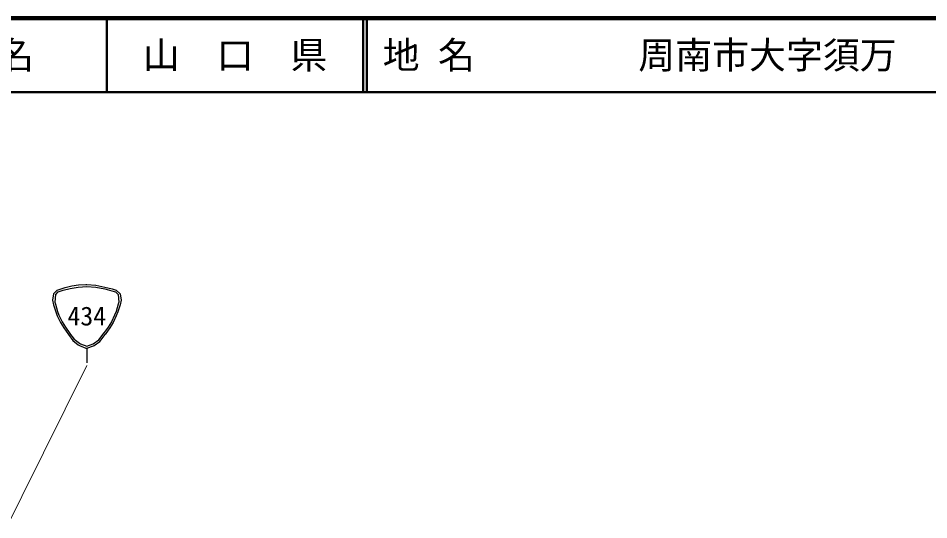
# Model space of a CAD drawing. Units: millimetres, scale not verified. Extents: x 40000 to 680000, y 20000 to 380000.
# Drawn here: x 320985 to 444391, y 312048 to 380000 of the extents above; entities that cross this region are included whole.
import ezdxf
from ezdxf.enums import TextEntityAlignment as Align

# ---------------------------------------------------------------- set-up
doc = ezdxf.new("R2010")
doc.units = ezdxf.units.MM
doc.header["$LTSCALE"] = 1000
for name, color, linetype, lineweight in [('M-STR-HTXT', 7, 'Continuous', 13), ('M-STR-STRC', 7, 'Continuous', 25), ('M-TTL', 2, 'Continuous', 140), ('M-TTL-LINE', 7, 'Continuous', 50)]:
    doc.layers.add(name, color=color, linetype=linetype, lineweight=lineweight)
doc.layers.add('M-TTL-TXT', color=7, linetype='Continuous')
doc.styles.add('ＭＳ ゴシック', font='')
doc.styles.get('ＭＳ ゴシック').set_extended_font_data('MS Gothic')

msp = doc.modelspace()

# ---------------------------------------------------------------- linework, layer by layer
at = {"layer": 'M-STR-HTXT'}
msp.add_line((306867, 285809), (330273, 332969), dxfattribs=at)
at = {"layer": 'M-STR-STRC'}
msp.add_line((330281, 335312), (330281, 333312), dxfattribs=at)
for points in [[(326281, 343169), (325781, 342669), (325632, 341795), (325781, 341169)], [(326281, 343169), (327371, 343502), (328272, 343734), (329145, 343870), (330149, 343917), (330281, 343917), (331508, 343813), (332724, 343583), (333713, 343334), (334257, 343176), (334281, 343169)], [(326378, 342930), (327078, 343141), (328017, 343381), (329108, 343579), (330264, 343663), (330281, 343663), (331507, 343560), (332717, 343329), (333684, 343083), (334180, 342938), (334182, 342937)], [(334281, 343169), (334781, 342669), (334929, 341795), (334781, 341169)], [(326374, 342934), (326031, 342565), (325939, 341542), (326018, 341248)], [(334185, 342937), (334531, 342565), (334622, 341542), (334543, 341246)], [(325781, 341169), (326071, 340203), (326281, 339669), (326699, 338779), (327170, 338036), (327781, 337169)], [(326018, 341248), (326308, 340284), (326509, 339774), (326927, 338885), (327400, 338142), (327995, 337298)], [(334543, 341248), (334253, 340284), (334052, 339774), (333634, 338885), (333161, 338142), (332566, 337298)], [(334781, 341169), (334491, 340203), (334281, 339669), (333862, 338779), (333391, 338036), (332781, 337169)], [(327781, 337169), (328403, 336350), (329096, 335768), (329281, 335669), (330169, 335317), (330281, 335313), (331180, 335617), (331281, 335669), (332045, 336224), (332643, 336984), (332781, 337169)], [(327957, 337346), (328575, 336529), (329281, 335956), (329418, 335886), (330281, 335578), (331144, 335886), (331904, 336438), (332503, 337210), (332604, 337346)]]:
    msp.add_lwpolyline(points, dxfattribs=at)
at = {"layer": 'M-TTL'}
msp.add_line((680000, 380000), (40000, 380000), dxfattribs=at)
at = {"layer": 'M-TTL-LINE'}
for p, q in [((333000, 380000), (333000, 370000)), ((367750, 380000), (367750, 370000)), ((368250, 380000), (368250, 370000)), ((40000, 370000), (680000, 370000))]:
    msp.add_line(p, q, dxfattribs=at)

# ---------------------------------------------------------------- texts
at = {"layer": 'M-STR-STRC', "style": 'ＭＳ ゴシック'}
msp.add_text('434', height=2566, dxfattribs=at).set_placement((330281, 339654), align=Align.MIDDLE_CENTER)
at = {"layer": 'M-TTL-TXT', "style": 'ＭＳ ゴシック'}
for s, p in [('県\u3000名', (315625, 375000)), ('山\u3000口\u3000県', (350375, 375000))]:
    msp.add_text(s, height=3666, dxfattribs=at).set_placement(p, align=Align.MIDDLE_CENTER)
for s, p in [('地 名', (370380, 375000)), ('周南市大字須万', (405024, 375000))]:
    msp.add_text(s, height=3666, dxfattribs=at).set_placement(p, align=Align.MIDDLE_LEFT)

doc.saveas('drawing.dxf')
